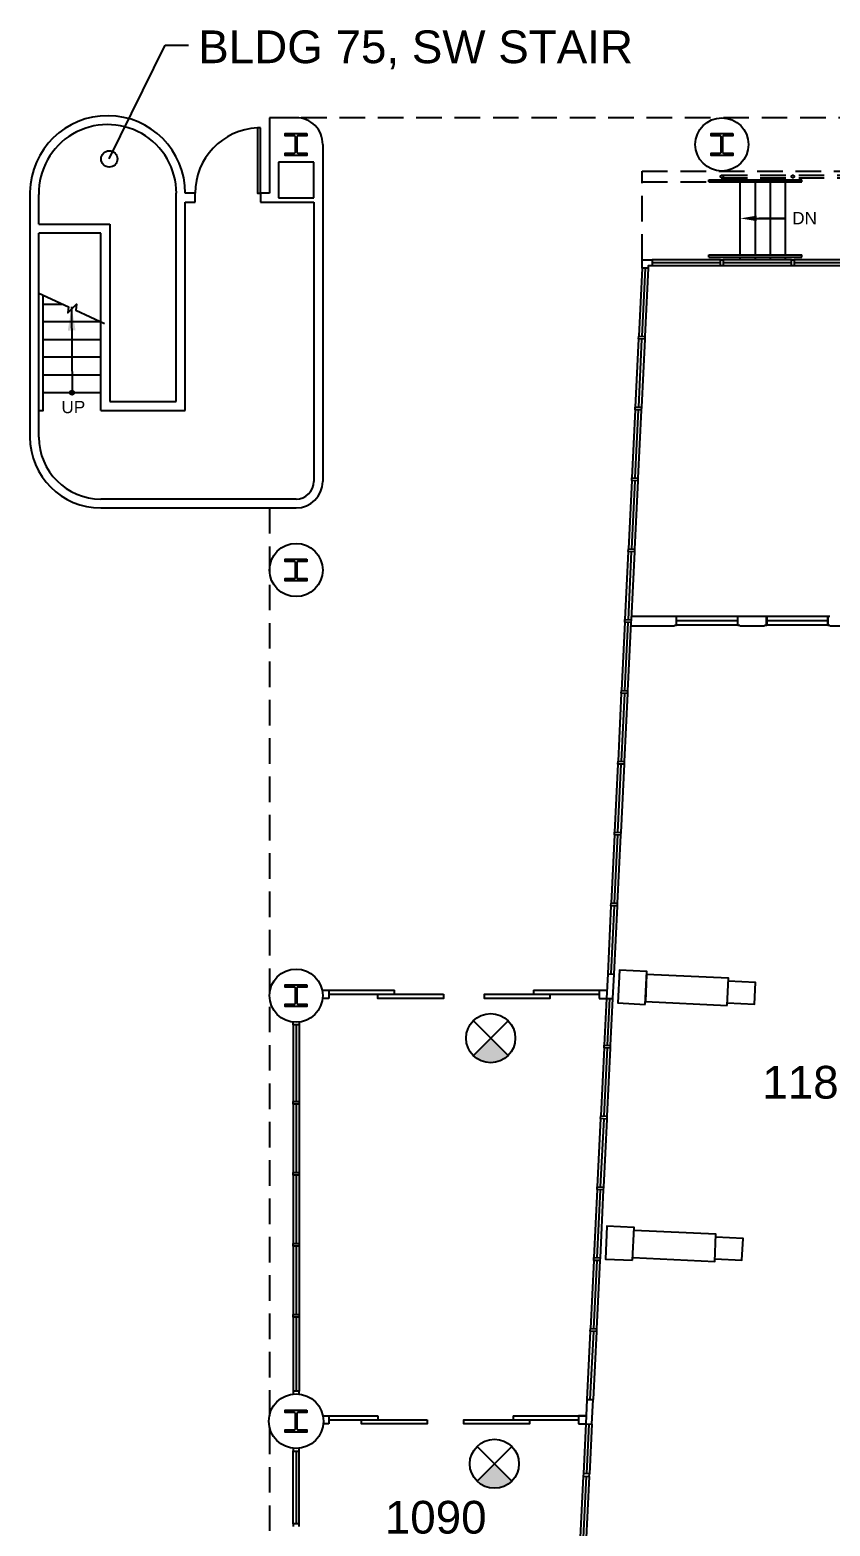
# Model space of a CAD drawing. Header units: inches. Extents: x 283 to 7662, y 1515 to 4754.
# Drawn here: x 4464 to 5050, y 3657 to 4754 of the extents above; entities that cross this region are included whole.
import ezdxf

# ---------------------------------------------------------------- set-up
doc = ezdxf.new("R2010")
doc.units = ezdxf.units.IN
doc.header["$LTSCALE"] = 150
doc.header["$MEASUREMENT"] = 0
doc.linetypes.add('HIDDEN2', pattern=[0.1875, 0.125, -0.0625])
doc.layers.get('0').update_dxf_attribs({"linetype": 'CONTINUOUS'})
for name, color, linetype in [('A-ANNO-TEXT', 4, 'CONTINUOUS'), ('A-ANNO-TEXT-STAIR', 4, 'CONTINUOUS'), ('A-COLS', 5, 'CONTINUOUS'), ('A-DOOR', 2, 'CONTINUOUS'), ('A-FLOR-CASE', 3, 'CONTINUOUS'), ('A-FLOR-HRAL', 1, 'CONTINUOUS'), ('A-FLOR-STRS', 2, 'CONTINUOUS'), ('A-GLAZ', 2, 'CONTINUOUS'), ('A-GLAZ-SILL', 1, 'CONTINUOUS'), ('A-ROOF-OTLN', 2, 'HIDDEN2'), ('A-WALL-FULL', 6, 'CONTINUOUS'), ('X-Clng-Lite', 12, 'CONTINUOUS')]:
    doc.layers.add(name, color=color, linetype=linetype)
doc.styles.add('ARIAL', font='arial.ttf')
doc.styles.add('AT', font='ARCHTITL.shx', dxfattribs={"width": 0.9})
doc.styles.get("Standard").update_dxf_attribs({"font": 'SIMPLEX.shx', "height": 9})
doc.dimstyles.new('DIM-96', dxfattribs={"dimscale": 96, "dimtxt": 0.18, "dimasz": 0.18, "dimexe": 0.18, "dimexo": 0.0625, "dimgap": 0.09, "dimtad": 0, "dimtih": 1, "dimtoh": 1, "dimdec": 4, "dimzin": 0, "dimdsep": 46, "dimlunit": 4, "dimtxsty": 'Standard', "dimcen": 0.09, "dimadec": 0, "dimazin": 0, "dimtfac": 1, "dimtdec": 4, "dimtofl": 0, "dimtmove": 2, "dimatfit": 3, "dimfxl": 1, "dimtolj": 1, "dimtzin": 0, "dimarcsym": 0})
doc.dimstyles.new('DIM1-4', dxfattribs={"dimscale": 48, "dimtxt": 0.09375, "dimasz": 0.125, "dimexe": 0.125, "dimexo": 0.09375, "dimgap": 0, "dimtad": 1, "dimdec": 6, "dimzin": 7, "dimdsep": 46, "dimlunit": 4, "dimtxsty": 'AT', "dimblk": 'TICK', "dimblk1": 'ARROW', "dimblk2": 'ARROW', "dimsah": 1, "dimcen": 2.25, "dimdle": 1.5, "dimadec": 0, "dimazin": 0, "dimtfac": 1, "dimtdec": 6, "dimtix": 1, "dimtofl": 0, "dimtmove": 2, "dimatfit": 3, "dimldrblk": 'ARROW', "dimfxl": 1, "dimtolj": 1, "dimtzin": 3, "dimarcsym": 0})

# ---------------------------------------------------------------- blocks, each defined once
blk = doc.blocks.new('DOOR36')
blk.add_lwpolyline([(0, 36), (-1.75, 36), (-1.75, 0), (0, 0)], close=True)
blk.add_arc((0.08, -0.03), 36.08, 92.90302, 179.95099)
blk = doc.blocks.new('TRA_EXITSIGN_1')
at = {"linetype": 'ByBlock'}
blk.add_hatch(color=0, dxfattribs=at).paths.add_polyline_path([(0, 0), (-0.707, 0.707, 0.198912), (-1, 0, 0.198912), (-0.707, -0.707)])
at = {"color": 0, "linetype": 'ByBlock'}
for p, q in [((-0.707, -0.707), (0.707, 0.707)), ((0.707, -0.707), (-0.707, 0.707))]:
    blk.add_line(p, q, dxfattribs=at)
blk.add_circle((0, 0), 1, dxfattribs=at)
blk = doc.blocks.new('ARROW')
for p, q in [((0, 0), (-0.746, 0.132)), ((-0.746, 0.132), (-0.746, -0.132)), ((0, 0), (-0.746, 0.062)), ((0, 0), (-1.278, 0)), ((0, 0), (-0.746, -0.132)), ((0, 0), (-0.746, -0.062))]:
    blk.add_line(p, q)
blk = doc.blocks.new('TICK')
for p, q in [((0.988, 0), (-0.988, 0)), ((-0.223, -0.223), (0.223, 0.223))]:
    blk.add_line(p, q)

msp = doc.modelspace()

# ---------------------------------------------------------------- linework, layer by layer
at = {"layer": 'A-ANNO-TEXT'}
msp.add_lwpolyline([(4996.5, 4615.8), (5017.5, 4615.8), (4998, 4615.8)], dxfattribs=at)
msp.add_solid([(4996.5, 4613.8), (4984.5, 4615.8), (4996.5, 4617.8)], dxfattribs=at)
at = {"layer": 'A-COLS'}
for p, q in [((4672, 4657), (4646, 4657)), ((4646, 4657), (4646, 4631)), ((4672, 4631), (4672, 4657)), ((4646, 4631), (4672, 4631))]:
    msp.add_line(p, q, dxfattribs=at)
for points in [[(4666.9, 4678), (4666.9, 4676.3), (4660.2, 4676.3, 0.414214), (4659.5, 4675.6), (4659.5, 4664.4, 0.414214), (4660.2, 4663.7), (4666.9, 4663.7), (4666.9, 4662), (4651.1, 4662), (4651.1, 4663.7), (4657.8, 4663.7, 0.414214), (4658.5, 4664.4), (4658.5, 4675.6, 0.414214), (4657.8, 4676.3), (4651.1, 4676.3), (4651.1, 4678)], [(4978.9, 4678), (4978.9, 4676.3), (4972.2, 4676.3, 0.414214), (4971.5, 4675.6), (4971.5, 4664.4, 0.414214), (4972.2, 4663.7), (4978.9, 4663.7), (4978.9, 4662), (4963.1, 4662), (4963.1, 4663.7), (4969.8, 4663.7, 0.414214), (4970.5, 4664.4), (4970.5, 4675.6, 0.414214), (4969.8, 4676.3), (4963.1, 4676.3), (4963.1, 4678)], [(4666.9, 4366), (4666.9, 4364.3), (4660.2, 4364.3, 0.414214), (4659.5, 4363.6), (4659.5, 4352.4, 0.414214), (4660.2, 4351.7), (4666.9, 4351.7), (4666.9, 4350), (4651.1, 4350), (4651.1, 4351.7), (4657.8, 4351.7, 0.414214), (4658.5, 4352.4), (4658.5, 4363.6, 0.414214), (4657.8, 4364.3), (4651.1, 4364.3), (4651.1, 4366)], [(4666.9, 4054), (4666.9, 4052.3), (4660.2, 4052.3, 0.414214), (4659.5, 4051.6), (4659.5, 4040.4, 0.414214), (4660.2, 4039.7), (4666.9, 4039.7), (4666.9, 4038), (4651.1, 4038), (4651.1, 4039.7), (4657.8, 4039.7, 0.414214), (4658.5, 4040.4), (4658.5, 4051.6, 0.414214), (4657.8, 4052.3), (4651.1, 4052.3), (4651.1, 4054)], [(4666.9, 3742), (4666.9, 3740.3), (4660.2, 3740.3, 0.414214), (4659.5, 3739.6), (4659.5, 3728.4, 0.414214), (4660.2, 3727.7), (4666.9, 3727.7), (4666.9, 3726), (4651.1, 3726), (4651.1, 3727.7), (4657.8, 3727.7, 0.414214), (4658.5, 3728.4), (4658.5, 3739.6, 0.414214), (4657.8, 3740.3), (4651.1, 3740.3), (4651.1, 3742)]]:
    msp.add_lwpolyline(points, format="xyb", close=True, dxfattribs=at)
for centre, radius in [((4971, 4670), 19.5), ((4659, 4358), 19.5), ((4659, 4046), 19.5), ((4659, 3734), 20)]:
    msp.add_circle(centre, radius, dxfattribs=at)
at = {"layer": 'A-DOOR'}
for p, q in [((4678.1, 4050), (4731, 4050)), ((4683, 4050), (4683, 4044)), ((4731, 4047), (4731, 4050)), ((4833, 4050), (4886.8, 4050)), ((4833, 4050), (4833, 4047)), ((4881, 4050), (4881, 4044)), ((4683, 4044), (4678.4, 4044)), ((4683, 4047), (4767, 4047)), ((4881, 4044), (4886.5, 4044)), ((4678.6, 3738), (4719, 3738)), ((4683, 3735), (4755, 3735)), ((4719, 3738), (4719, 3735)), ((4818, 3738), (4818, 3735)), ((4818, 3738), (4866, 3738))]:
    msp.add_line(p, q, dxfattribs=at)
for points in [[(4767, 4047), (4767, 4044), (4719, 4044), (4719, 4047)], [(4845, 4047), (4845, 4044), (4797, 4044), (4797, 4047), (4881, 4047)], [(4755, 3735), (4755, 3732), (4707, 3732), (4707, 3735)], [(4830, 3735), (4830, 3732), (4782, 3732), (4782, 3735), (4866, 3735)]]:
    msp.add_lwpolyline(points, dxfattribs=at)
at = {"layer": 'A-FLOR-CASE'}
for points in [[(4914.8, 4039.6), (4915.9, 4063.6), (4895.9, 4064.6), (4894.8, 4040.6)], [(4974.8, 4038.7), (4975.8, 4058.7), (4915.8, 4061.6), (4914.9, 4041.6)], [(4905.6, 3852), (4906.8, 3875.9), (4886.8, 3876.9), (4885.7, 3852.9)]]:
    msp.add_lwpolyline(points, close=True, dxfattribs=at)
for points in [[(4974.9, 4040.7), (4994.9, 4039.7), (4995.6, 4055.7), (4975.7, 4056.7)], [(4905.7, 3854), (4965.7, 3851), (4966.6, 3871), (4906.7, 3873.9)], [(4965.8, 3853), (4985.7, 3852.1), (4986.5, 3868), (4966.5, 3869)]]:
    msp.add_lwpolyline(points, dxfattribs=at)
at = {"layer": 'A-FLOR-HRAL'}
for p, q in [((4961.5, 4644), (5029.5, 4644)), ((4961.5, 4642.5), (4961.5, 4644)), ((4961.5, 4642.5), (5029.5, 4642.5)), ((5029.5, 4642.5), (5029.5, 4644)), ((4961.5, 4587.5), (4961.5, 4589)), ((4961.5, 4589), (5029.5, 4589)), ((4961.5, 4587.5), (5029.5, 4587.5)), ((5029.5, 4587.5), (5029.5, 4589))]:
    msp.add_line(p, q, dxfattribs=at)
msp.add_lwpolyline([(4470.5, 4475), (4473.8, 4475), (4473.8, 4559.5)], dxfattribs=at)
at = {"layer": 'A-FLOR-STRS'}
for p, q in [((4984.5, 4589), (4984.5, 4642.5)), ((4995.5, 4589), (4995.5, 4642.5)), ((5006.5, 4589), (5006.5, 4642.5)), ((5017.5, 4589), (5017.5, 4642.5)), ((4984.5, 4585.5), (4984.5, 4587.5)), ((4995.5, 4585.5), (4995.5, 4587.5)), ((5006.5, 4585.5), (5006.5, 4587.5)), ((5017.5, 4585.5), (5017.5, 4587.5)), ((4473.8, 4553), (4487.8, 4553)), ((4516, 4540), (4473.8, 4540)), ((4473.8, 4527), (4516, 4527)), ((4516, 4514), (4473.8, 4514)), ((4473.8, 4501), (4516, 4501)), ((4516, 4488), (4473.8, 4488))]:
    msp.add_line(p, q, dxfattribs=at)
msp.add_lwpolyline([(4470.5, 4561), (4492.2, 4551), (4491.8, 4546.6), (4498, 4552.9), (4497.6, 4548.5), (4518.7, 4538.7)], dxfattribs=at)
msp.add_circle((4494.9, 4488), 1.5, dxfattribs=at)
at = {"layer": 'A-GLAZ'}
for p, q in [((4914.7, 4579.3), (4912.3, 4529.3)), ((4970, 4583.3), (4920, 4583.3)), ((5022, 4583.3), (4972, 4583.3)), ((5074, 4583.3), (5024, 4583.3)), ((4912.2, 4527.3), (4909.8, 4477.4)), ((4909.7, 4475.4), (4907.3, 4425.5)), ((4907.2, 4423.5), (4904.7, 4373.5)), ((4904.6, 4371.5), (4902.2, 4321.6)), ((4902.1, 4319.6), (4899.7, 4269.6)), ((4982.7, 4320.8), (4937.8, 4320.8)), ((5048.7, 4320.8), (5003.8, 4320.8)), ((4899.6, 4267.6), (4897.1, 4217.7)), ((4897, 4215.7), (4894.6, 4165.8)), ((4894.5, 4163.8), (4892.1, 4113.8)), ((4892, 4111.8), (4889.5, 4061.9)), ((4887.3, 4062), (4886.4, 4044)), ((4887.3, 4062), (4891.8, 4061.8)), ((4891.8, 4061.8), (4890.9, 4043.8)), ((4886.4, 4044), (4890.9, 4043.8)), ((4888.7, 4043.9), (4887, 4009.6)), ((4659, 4024.6), (4659, 3968.3)), ((4886.9, 4007.6), (4884.5, 3957.6)), ((4659, 3966.3), (4659, 3916.3)), ((4884.4, 3955.6), (4881.9, 3905.7)), ((4659, 3914.3), (4659, 3864.3)), ((4881.8, 3903.7), (4879.4, 3853.8)), ((4659, 3862.3), (4659, 3812.3)), ((4879.3, 3851.8), (4876.9, 3801.8)), ((4659, 3810.3), (4659, 3755.9)), ((4876.8, 3799.8), (4874.3, 3749.9)), ((4872.1, 3750), (4871.2, 3732)), ((4872.1, 3750), (4876.6, 3749.8)), ((4875.7, 3731.8), (4876.6, 3749.8)), ((4678.6, 3738), (4683, 3738)), ((4683, 3732), (4678.9, 3732)), ((4683, 3738), (4683, 3732)), ((4871.5, 3738), (4866, 3738)), ((4866, 3738), (4866, 3732)), ((4866, 3732), (4871.2, 3732)), ((4871.2, 3732), (4875.7, 3731.8)), ((4873.5, 3731.9), (4871.7, 3695.6)), ((4659, 3712.1), (4659, 3658.8)), ((4871.6, 3693.6), (4869.2, 3643.7)), ((4661.3, 3658.8), (4656.8, 3658.8)), ((4656.8, 3658.8), (4656.8, 3656.8))]:
    msp.add_line(p, q, dxfattribs=at)
for points in [[(4912.5, 4585.5), (4920, 4585.5), (4920, 4581), (4917, 4581), (4917, 4579.2), (4912.5, 4579.4)], [(4972, 4581), (4970, 4581), (4970, 4585.5), (4972, 4585.5)], [(5024, 4581), (5022, 4581), (5022, 4585.5), (5024, 4585.5)], [(4910, 4527.5), (4910.1, 4529.4), (4914.6, 4529.2), (4914.5, 4527.2)], [(4907.4, 4475.5), (4907.5, 4477.5), (4912, 4477.3), (4911.9, 4475.3)], [(4904.9, 4423.6), (4905, 4425.6), (4909.5, 4425.4), (4909.4, 4423.4)], [(4902.4, 4371.6), (4902.5, 4373.6), (4907, 4373.4), (4906.9, 4371.4)], [(4899.8, 4319.7), (4899.9, 4321.7), (4904.4, 4321.5), (4904.3, 4319.5)], [(4897.3, 4267.8), (4897.4, 4269.8), (4901.9, 4269.5), (4901.8, 4267.5)], [(4894.8, 4215.8), (4894.9, 4217.8), (4899.4, 4217.6), (4899.3, 4215.6)], [(4892.3, 4163.9), (4892.4, 4165.9), (4896.9, 4165.7), (4896.8, 4163.7)], [(4889.7, 4111.9), (4889.8, 4113.9), (4894.3, 4113.7), (4894.2, 4111.7)], [(4884.7, 4007.7), (4884.7, 4009.7), (4889.2, 4009.5), (4889.1, 4007.5)], [(4656.8, 3968.3), (4661.3, 3968.3), (4661.3, 3966.3), (4656.8, 3966.3)], [(4882.1, 3955.8), (4882.2, 3957.8), (4886.7, 3957.5), (4886.6, 3955.5)], [(4656.8, 3916.3), (4661.3, 3916.3), (4661.3, 3914.3), (4656.8, 3914.3)], [(4879.6, 3903.8), (4879.7, 3905.8), (4884.2, 3905.6), (4884.1, 3903.6)], [(4656.8, 3864.3), (4661.3, 3864.3), (4661.3, 3862.3), (4656.8, 3862.3)], [(4877.1, 3851.9), (4877.2, 3853.9), (4881.7, 3853.7), (4881.6, 3851.7)], [(4656.8, 3812.3), (4661.3, 3812.3), (4661.3, 3810.3), (4656.8, 3810.3)], [(4874.5, 3799.9), (4874.6, 3801.9), (4879.1, 3801.7), (4879, 3799.7)], [(4869.5, 3695.7), (4869.4, 3693.7), (4873.8, 3693.5), (4873.9, 3695.5)]]:
    msp.add_lwpolyline(points, close=True, dxfattribs=at)
for points in [[(4661.3, 4026.6), (4661.3, 4024.6), (4656.8, 4024.6), (4656.8, 4026.6)], [(4661.3, 3753.9), (4661.3, 3755.9), (4656.8, 3755.9), (4656.8, 3753.9)], [(4656.8, 3714.1), (4656.8, 3712.1), (4661.3, 3712.1), (4661.3, 3714.1)], [(4661.3, 3656.8), (4661.3, 3658.8)]]:
    msp.add_lwpolyline(points, dxfattribs=at)
at = {"layer": 'A-GLAZ-SILL'}
for p, q in [((4970, 4585.5), (4920, 4585.5)), ((5022, 4585.5), (4972, 4585.5)), ((5074, 4585.5), (5024, 4585.5)), ((4912.5, 4579.4), (4910.1, 4529.4)), ((4917, 4579.2), (4914.6, 4529.2)), ((4970, 4581), (4920, 4581)), ((5022, 4581), (4972, 4581)), ((5074, 4581), (5024, 4581)), ((4910, 4527.5), (4907.5, 4477.5)), ((4914.5, 4527.2), (4912, 4477.3)), ((4907.4, 4475.5), (4905, 4425.6)), ((4911.9, 4475.3), (4909.5, 4425.4)), ((4904.9, 4423.6), (4902.5, 4373.6)), ((4909.4, 4423.4), (4907, 4373.4)), ((4902.4, 4371.6), (4899.9, 4321.7)), ((4906.9, 4371.4), (4904.4, 4321.5)), ((4982.7, 4323.9), (4937.8, 4323.9)), ((5048.7, 4323.9), (5003.8, 4323.9)), ((4899.8, 4319.7), (4897.4, 4269.8)), ((4904.3, 4319.5), (4901.9, 4269.5)), ((4982.7, 4317.7), (4937.8, 4317.7)), ((5048.7, 4317.7), (5003.8, 4317.7)), ((4897.3, 4267.8), (4894.9, 4217.8)), ((4901.8, 4267.5), (4899.4, 4217.6)), ((4894.8, 4215.8), (4892.4, 4165.9)), ((4899.3, 4215.6), (4896.9, 4165.7)), ((4892.3, 4163.9), (4889.8, 4113.9)), ((4896.8, 4163.7), (4894.3, 4113.7)), ((4889.7, 4111.9), (4887.3, 4062)), ((4894.2, 4111.7), (4891.8, 4061.8)), ((4886.4, 4044), (4884.7, 4009.7)), ((4890.9, 4043.8), (4889.2, 4009.5)), ((4656.8, 4024.6), (4656.8, 3968.3)), ((4661.3, 4024.6), (4661.3, 3968.3)), ((4884.7, 4007.7), (4882.2, 3957.8)), ((4889.1, 4007.5), (4886.7, 3957.5)), ((4656.8, 3966.3), (4656.8, 3916.3)), ((4661.3, 3966.3), (4661.3, 3916.3)), ((4882.1, 3955.8), (4879.7, 3905.8)), ((4886.6, 3955.5), (4884.2, 3905.6)), ((4656.8, 3914.3), (4656.8, 3864.3)), ((4661.3, 3914.3), (4661.3, 3864.3)), ((4879.6, 3903.8), (4877.2, 3853.9)), ((4884.1, 3903.6), (4881.7, 3853.7)), ((4656.8, 3862.3), (4656.8, 3812.3)), ((4661.3, 3862.3), (4661.3, 3812.3)), ((4877.1, 3851.9), (4874.6, 3801.9)), ((4881.6, 3851.7), (4879.1, 3801.7)), ((4656.8, 3810.3), (4656.8, 3755.9)), ((4661.3, 3810.3), (4661.3, 3755.9)), ((4874.5, 3799.9), (4872.1, 3750)), ((4879, 3799.7), (4876.6, 3749.8)), ((4871.2, 3732), (4869.5, 3695.7)), ((4875.7, 3731.8), (4873.9, 3695.5)), ((4656.8, 3658.8), (4656.8, 3712.2)), ((4661.3, 3658.8), (4661.3, 3712.1)), ((4869.4, 3693.7), (4866.9, 3643.8)), ((4873.8, 3693.5), (4871.4, 3643.5))]:
    msp.add_line(p, q, dxfattribs=at)
at = {"layer": 'A-ROOF-OTLN'}
for p, q in [((7465.8, 4689.5), (4659.7, 4689.5)), ((4912.5, 4585.5), (4912.5, 4650.5)), ((4912.5, 4650.5), (7362.8, 4650.5)), ((4912.5, 4642.5), (5017.5, 4642.5)), ((4971, 4647.5), (7362.8, 4647.5)), ((4971, 4645.5), (7362.8, 4645.5)), ((4971, 4645.5), (4971, 4644)), ((4639.5, 4403.5), (4639.5, 3601.5))]:
    msp.add_line(p, q, dxfattribs=at)
for centre in [(4971, 4646.5), (5023, 4646.5)]:
    msp.add_circle(centre, 1, dxfattribs=at)
at = {"layer": 'A-WALL-FULL'}
for p, q in [((4659, 4689.5), (4639.5, 4689.5)), ((4639.5, 4689.5), (4639.5, 4634.2)), ((4678.5, 4670), (4678.5, 4423)), ((4464, 4635.1), (4464, 4455.5)), ((4470.5, 4611.5), (4470.5, 4633.4)), ((4571.2, 4481.5), (4571.2, 4634.2)), ((4585, 4634.2), (4577.7, 4634.2)), ((4585, 4627.7), (4585, 4634.2)), ((4639.5, 4634.2), (4633, 4634.2)), ((4633, 4634.2), (4633, 4627.7)), ((4577.7, 4475), (4577.7, 4627.7)), ((4577.7, 4627.7), (4585, 4627.7)), ((4633, 4627.7), (4672, 4627.7)), ((4672, 4627.7), (4672, 4423)), ((4470.5, 4611.5), (4522.5, 4611.5)), ((4522.5, 4611.5), (4522.5, 4481.5)), ((4516, 4605), (4470.5, 4605)), ((4470.5, 4455.5), (4470.5, 4605)), ((4516, 4475), (4516, 4605)), ((4522.5, 4481.5), (4571.2, 4481.5)), ((4516, 4475), (4577.7, 4475)), ((4659, 4410), (4516, 4410)), ((4516, 4403.5), (4659, 4403.5)), ((4936.2, 4323.9), (4904.5, 4323.9)), ((4937.8, 4323.9), (4936.2, 4323.9)), ((4937.8, 4317.7), (4937.8, 4323.9)), ((4984.2, 4323.9), (4982.7, 4323.9)), ((4982.7, 4317.7), (4982.7, 4323.9)), ((5002.2, 4323.9), (4984.2, 4323.9)), ((5003.8, 4323.9), (5002.2, 4323.9)), ((5050.2, 4323.9), (5048.7, 4323.9)), ((4904.2, 4317.1), (4936.2, 4317.1)), ((4936.2, 4317.7), (4937.8, 4317.7)), ((4936.2, 4317.1), (4936.2, 4317.7)), ((4982.7, 4317.7), (4984.2, 4317.7)), ((4984.2, 4317.7), (4984.2, 4317.1)), ((4984.2, 4317.1), (5002.2, 4317.1)), ((5002.2, 4317.7), (5003.8, 4317.7)), ((5002.2, 4317.1), (5002.2, 4317.7)), ((5048.7, 4317.7), (5050.2, 4317.7)), ((5050.2, 4317.7), (5050.2, 4317.1)), ((5050.2, 4317.1), (5068.2, 4317.1)), ((4683, 3732), (4678.9, 3732)), ((4683, 3738), (4683, 3732)), ((4818, 3738), (4871.5, 3738)), ((4866, 3738), (4866, 3732)), ((4866, 3732), (4871.2, 3732))]:
    msp.add_line(p, q, dxfattribs=at)
for points in [[(5003.8, 4317.7), (5003.7, 4317.7), (5003.7, 4323.9), (5003.8, 4323.9)], [(5048.7, 4317.7), (5048.7, 4317.7), (5048.7, 4323.9), (5048.7, 4323.9)]]:
    msp.add_lwpolyline(points, close=True, dxfattribs=at)
for centre, radius, start, end in [((4520.9, 4634.2), 56.9, 0, 179.1264), ((4520.9, 4634.2), 50.4, 0, 180.9283), ((4659.4, 4670.4), 19.1, 358.8774, 91.1226), ((4516, 4455.5), 52, 180, 270), ((4516, 4455.5), 45.5, 180, 270), ((4659, 4423), 19.5, 270, 0), ((4659, 4423), 13, 270, 0)]:
    msp.add_arc(centre, radius, start, end, dxfattribs=at)

# ---------------------------------------------------------------- block references
at = {"layer": 'A-DOOR', "xscale": 1.333333333333258, "yscale": 1.333333333333258, "zscale": 1.333333333333258}
msp.add_blockref('DOOR36', (4633, 4634.2), dxfattribs=at)
at = {"layer": 'X-Clng-Lite', "xscale": 18, "yscale": 18, "zscale": 18, "rotation": 90}
for p in [(4801.6, 4014.8), (4804.3, 3702.8)]:
    msp.add_blockref('TRA_EXITSIGN_1', p, dxfattribs=at)

# ---------------------------------------------------------------- texts
at = {"layer": 'A-ANNO-TEXT', "style": 'ARIAL'}
for s, p in [('1182', (5000.6, 3970.5)), ('1090', (4724, 3651.6))]:
    msp.add_text(s, height=24, dxfattribs=at).set_placement(p)
at = {"layer": 'A-ANNO-TEXT', "char_height": 9, "width": 20.575, "attachment_point": 8, "style": 'ARIAL'}
for s, insert in [('DN', (5031.6, 4611.5)), ('UP', (4495.8, 4472.9))]:
    msp.add_mtext(s, dxfattribs=dict(at, insert=insert))
at = {"layer": 'A-ANNO-TEXT-STAIR', "style": 'ARIAL'}
msp.add_text('BLDG 75, SW STAIR', height=24, dxfattribs=at).set_placement((4587.3, 4729.6))

# ---------------------------------------------------------------- leaders
at = {"layer": 'A-ANNO-TEXT-STAIR'}
msp.add_leader([(4522.1, 4659.4), (4563.1, 4742.7), (4580.1, 4742.7)], dimstyle='DIM1-4', override={"dimscale": 96, "dimgap": 0, "dimtad": 0, "dimldrblk": 'DotBlank'}, dxfattribs=at)
at = {"layer": 'A-FLOR-STRS'}
msp.add_leader([(4494.5, 4550.9), (4494.9, 4488)], dimstyle='DIM-96', override={"dimgap": 0.09, "dimtad": 0}, dxfattribs=at)

doc.saveas('drawing.dxf')
